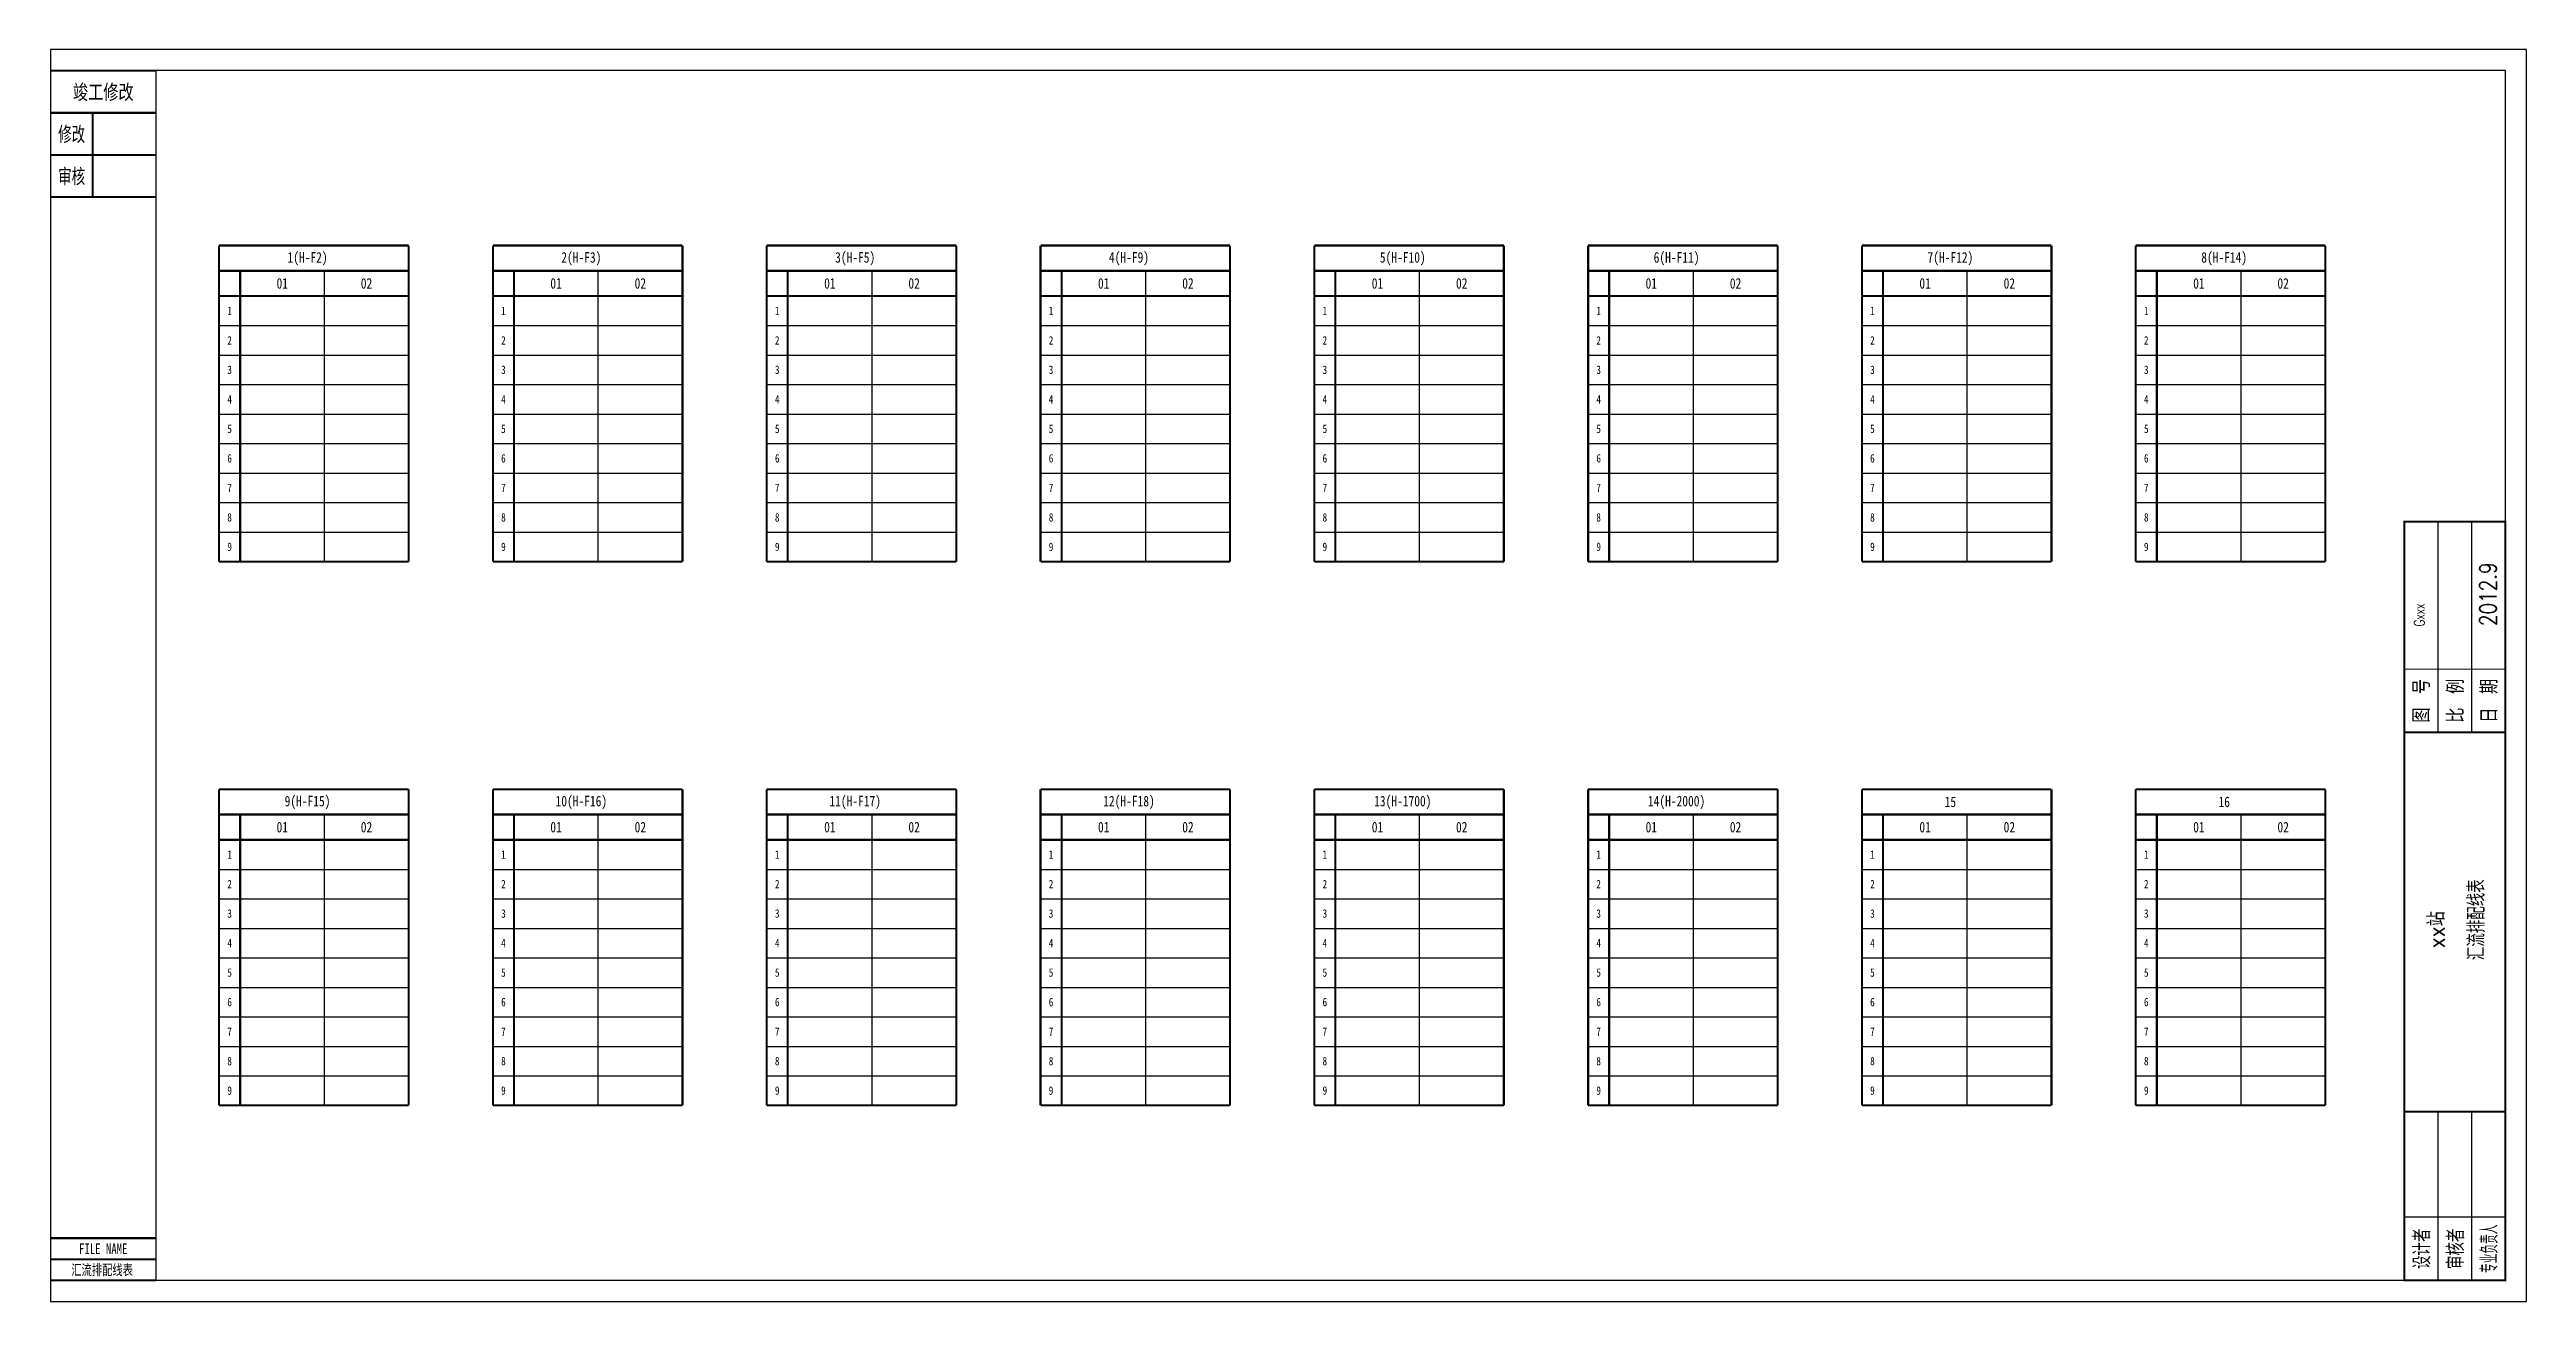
# Model space of a CAD drawing. Header units: millimetres. Extents: x -45 to 543, y -239 to 58.
import ezdxf
from ezdxf.enums import TextEntityAlignment as Align

# ---------------------------------------------------------------- set-up
doc = ezdxf.new("R2010")
doc.units = ezdxf.units.MM
doc.layers.add('DEFINE', color=7, linetype='Continuous')
doc.styles.add('CHINESE', font='txt.shx', dxfattribs={"width": 0.7, "bigfont": 'hztxt.shx'})

msp = doc.modelspace()

# ---------------------------------------------------------------- linework, layer by layer
msp.add_line((537.76, 53.49), (-20, 53.49))
for points in [[(-45, 53.49, 0.5, 0.5, 0), (-20, 53.49, 0.5, 0.5, 0)], [(-45, 43.49, 0.5, 0.5, 0), (-20, 43.49, 0.5, 0.5, 0)], [(-35, 23.49, 0.5, 0.5, 0), (-35, 43.49, 0.5, 0.5, 0)], [(-45, 33.49, 0.5, 0.5, 0), (-20, 33.49, 0.5, 0.5, 0)], [(-45, 23.49, 0.5, 0.5, 0), (-20, 23.49, 0.5, 0.5, 0)], [(0, -63, 0.5, 0.5, 0), (0, 6, 0.5, 0.5, 0)], [(65, -63, 0.5, 0.5, 0), (65, 6, 0.5, 0.5, 0)], [(130, -63, 0.5, 0.5, 0), (130, 6, 0.5, 0.5, 0)], [(195, -63, 0.5, 0.5, 0), (195, 6, 0.5, 0.5, 0)], [(260, -63, 0.5, 0.5, 0), (260, 6, 0.5, 0.5, 0)], [(325, -63, 0.5, 0.5, 0), (325, 6, 0.5, 0.5, 0)], [(390, -63, 0.5, 0.5, 0), (390, 6, 0.5, 0.5, 0)], [(455, -63, 0.5, 0.5, 0), (455, 6, 0.5, 0.5, 0)], [(521.75, -103.51, 0.3, 0.3, 0), (521.75, -53.51, 0.3, 0.3, 0)], [(529.75, -103.51, 0.3, 0.3, 0), (529.75, -53.51, 0.3, 0.3, 0)], [(513.75, -88.51, 0.3, 0.3, 0), (537.75, -88.51, 0.3, 0.3, 0)], [(513.75, -103.51, 0.5, 0.5, 0), (537.75, -103.51, 0.5, 0.5, 0)], [(0, -192, 0.5, 0.5, 0), (0, -123, 0.5, 0.5, 0)], [(65, -192, 0.5, 0.5, 0), (65, -123, 0.5, 0.5, 0)], [(130, -192, 0.5, 0.5, 0), (130, -123, 0.5, 0.5, 0)], [(195, -192, 0.5, 0.5, 0), (195, -123, 0.5, 0.5, 0)], [(260, -192, 0.5, 0.5, 0), (260, -123, 0.5, 0.5, 0)], [(325, -192, 0.5, 0.5, 0), (325, -123, 0.5, 0.5, 0)], [(390, -192, 0.5, 0.5, 0), (390, -123, 0.5, 0.5, 0)], [(455, -192, 0.5, 0.5, 0), (455, -123, 0.5, 0.5, 0)], [(513.75, -193.51, 0.5, 0.5, 0), (537.75, -193.51, 0.5, 0.5, 0)], [(521.75, -233.51, 0.3, 0.3, 0), (521.75, -193.51, 0.3, 0.3, 0)], [(529.75, -233.51, 0.3, 0.3, 0), (529.75, -193.51, 0.3, 0.3, 0)], [(-45, -223.51, 0.5, 0.5, 0), (-20, -223.51, 0.5, 0.5, 0)], [(513.75, -218.51, 0.3, 0.3, 0), (537.75, -218.51, 0.3, 0.3, 0)], [(-45, -228.51, 0.5, 0.5, 0), (-20, -228.51, 0.5, 0.5, 0)], [(-20, -233.51, 0.5, 0.5, 0), (-45, -233.51, 0.5, 0.5, 0)]]:
    msp.add_lwpolyline(points, format="xyseb")
for points in [[(542.76, 58.49), (-45, 58.49)], [(-45, 58.49), (-45, -238.51)], [(-20, 53.49), (-20, -233.51)], [(537.76, -233.51), (537.76, 53.49)], [(537.76, -233.51), (537.76, 53.49)], [(542.76, -238.51), (542.76, 58.49)], [(20, -63), (20, 6)], [(85, -63), (85, 6)], [(150, -63), (150, 6)], [(215, -63), (215, 6)], [(280, -63), (280, 6)], [(345, -63), (345, 6)], [(410, -63), (410, 6)], [(475, -63), (475, 6)], [(-5, -7), (40, -7)], [(60, -7), (105, -7)], [(125, -7), (170, -7)], [(190, -7), (235, -7)], [(255, -7), (300, -7)], [(320, -7), (365, -7)], [(385, -7), (430, -7)], [(450, -7), (495, -7)], [(-5, -14), (40, -14)], [(60, -14), (105, -14)], [(125, -14), (170, -14)], [(190, -14), (235, -14)], [(255, -14), (300, -14)], [(320, -14), (365, -14)], [(385, -14), (430, -14)], [(450, -14), (495, -14)], [(-5, -21), (40, -21)], [(60, -21), (105, -21)], [(125, -21), (170, -21)], [(190, -21), (235, -21)], [(255, -21), (300, -21)], [(320, -21), (365, -21)], [(385, -21), (430, -21)], [(450, -21), (495, -21)], [(-5, -28), (40, -28)], [(60, -28), (105, -28)], [(125, -28), (170, -28)], [(190, -28), (235, -28)], [(255, -28), (300, -28)], [(320, -28), (365, -28)], [(385, -28), (430, -28)], [(450, -28), (495, -28)], [(-5, -35), (40, -35)], [(60, -35), (105, -35)], [(125, -35), (170, -35)], [(190, -35), (235, -35)], [(255, -35), (300, -35)], [(320, -35), (365, -35)], [(385, -35), (430, -35)], [(450, -35), (495, -35)], [(-5, -42), (40, -42)], [(60, -42), (105, -42)], [(125, -42), (170, -42)], [(190, -42), (235, -42)], [(255, -42), (300, -42)], [(320, -42), (365, -42)], [(385, -42), (430, -42)], [(450, -42), (495, -42)], [(-5, -49), (40, -49)], [(60, -49), (105, -49)], [(125, -49), (170, -49)], [(190, -49), (235, -49)], [(255, -49), (300, -49)], [(320, -49), (365, -49)], [(385, -49), (430, -49)], [(450, -49), (495, -49)], [(-5, -56), (40, -56)], [(60, -56), (105, -56)], [(125, -56), (170, -56)], [(190, -56), (235, -56)], [(255, -56), (300, -56)], [(320, -56), (365, -56)], [(385, -56), (430, -56)], [(450, -56), (495, -56)], [(20, -192), (20, -123)], [(85, -192), (85, -123)], [(150, -192), (150, -123)], [(215, -192), (215, -123)], [(280, -192), (280, -123)], [(345, -192), (345, -123)], [(410, -192), (410, -123)], [(475, -192), (475, -123)], [(-5, -136), (40, -136)], [(60, -136), (105, -136)], [(125, -136), (170, -136)], [(190, -136), (235, -136)], [(255, -136), (300, -136)], [(320, -136), (365, -136)], [(385, -136), (430, -136)], [(450, -136), (495, -136)], [(-5, -143), (40, -143)], [(60, -143), (105, -143)], [(125, -143), (170, -143)], [(190, -143), (235, -143)], [(255, -143), (300, -143)], [(320, -143), (365, -143)], [(385, -143), (430, -143)], [(450, -143), (495, -143)], [(-5, -150), (40, -150)], [(60, -150), (105, -150)], [(125, -150), (170, -150)], [(190, -150), (235, -150)], [(255, -150), (300, -150)], [(320, -150), (365, -150)], [(385, -150), (430, -150)], [(450, -150), (495, -150)], [(-5, -157), (40, -157)], [(60, -157), (105, -157)], [(125, -157), (170, -157)], [(190, -157), (235, -157)], [(255, -157), (300, -157)], [(320, -157), (365, -157)], [(385, -157), (430, -157)], [(450, -157), (495, -157)], [(-5, -164), (40, -164)], [(60, -164), (105, -164)], [(125, -164), (170, -164)], [(190, -164), (235, -164)], [(255, -164), (300, -164)], [(320, -164), (365, -164)], [(385, -164), (430, -164)], [(450, -164), (495, -164)], [(-5, -171), (40, -171)], [(60, -171), (105, -171)], [(125, -171), (170, -171)], [(190, -171), (235, -171)], [(255, -171), (300, -171)], [(320, -171), (365, -171)], [(385, -171), (430, -171)], [(450, -171), (495, -171)], [(-5, -178), (40, -178)], [(60, -178), (105, -178)], [(125, -178), (170, -178)], [(190, -178), (235, -178)], [(255, -178), (300, -178)], [(320, -178), (365, -178)], [(385, -178), (430, -178)], [(450, -178), (495, -178)], [(-5, -185), (40, -185)], [(60, -185), (105, -185)], [(125, -185), (170, -185)], [(190, -185), (235, -185)], [(255, -185), (300, -185)], [(320, -185), (365, -185)], [(385, -185), (430, -185)], [(450, -185), (495, -185)], [(537.76, -233.51), (-20, -233.51)], [(-45, -238.51), (542.76, -238.51)]]:
    msp.add_lwpolyline(points)
at = {"const_width": 0.5}
for points in [[(-5, 12), (-5, -63)], [(40, 12), (40, -63)], [(60, 12), (60, -63)], [(105, 12), (105, -63)], [(125, 12), (125, -63)], [(170, 12), (170, -63)], [(190, 12), (190, -63)], [(235, 12), (235, -63)], [(255, 12), (255, -63)], [(300, 12), (300, -63)], [(320, 12), (320, -63)], [(365, 12), (365, -63)], [(385, 12), (385, -63)], [(430, 12), (430, -63)], [(450, 12), (450, -63)], [(495, 12), (495, -63)], [(40, 6), (-5, 6)], [(105, 6), (60, 6)], [(170, 6), (125, 6)], [(235, 6), (190, 6)], [(300, 6), (255, 6)], [(365, 6), (320, 6)], [(430, 6), (385, 6)], [(495, 6), (450, 6)], [(-5, 0), (40, 0)], [(60, 0), (105, 0)], [(125, 0), (170, 0)], [(190, 0), (235, 0)], [(255, 0), (300, 0)], [(320, 0), (365, 0)], [(385, 0), (430, 0)], [(450, 0), (495, 0)], [(-5, -63), (40, -63)], [(60, -63), (105, -63)], [(125, -63), (170, -63)], [(190, -63), (235, -63)], [(255, -63), (300, -63)], [(320, -63), (365, -63)], [(385, -63), (430, -63)], [(450, -63), (495, -63)], [(-5, -117), (-5, -192)], [(40, -117), (40, -192)], [(60, -117), (60, -192)], [(105, -117), (105, -192)], [(125, -117), (125, -192)], [(170, -117), (170, -192)], [(190, -117), (190, -192)], [(235, -117), (235, -192)], [(255, -117), (255, -192)], [(300, -117), (300, -192)], [(320, -117), (320, -192)], [(365, -117), (365, -192)], [(385, -117), (385, -192)], [(430, -117), (430, -192)], [(450, -117), (450, -192)], [(495, -117), (495, -192)], [(40, -123), (-5, -123)], [(105, -123), (60, -123)], [(170, -123), (125, -123)], [(235, -123), (190, -123)], [(300, -123), (255, -123)], [(365, -123), (320, -123)], [(430, -123), (385, -123)], [(495, -123), (450, -123)], [(-5, -129), (40, -129)], [(60, -129), (105, -129)], [(125, -129), (170, -129)], [(190, -129), (235, -129)], [(255, -129), (300, -129)], [(320, -129), (365, -129)], [(385, -129), (430, -129)], [(450, -129), (495, -129)], [(-5, -192), (40, -192)], [(60, -192), (105, -192)], [(125, -192), (170, -192)], [(190, -192), (235, -192)], [(255, -192), (300, -192)], [(320, -192), (365, -192)], [(385, -192), (430, -192)], [(450, -192), (495, -192)]]:
    msp.add_lwpolyline(points, dxfattribs=at)
msp.add_lwpolyline([(537.75, -233.51, 0.5, 0.5, 0), (537.75, -53.51, 0.5, 0.5, 0), (513.75, -53.51, 0.5, 0.5, 0), (513.75, -233.51, 0.5, 0.5, 0)], format="xyseb", close=True)
at = {"layer": 'DEFINE', "const_width": 0.5}
for points in [[(40, 12), (-5, 12)], [(105, 12), (60, 12)], [(170, 12), (125, 12)], [(235, 12), (190, 12)], [(300, 12), (255, 12)], [(365, 12), (320, 12)], [(430, 12), (385, 12)], [(495, 12), (450, 12)], [(40, -117), (-5, -117)], [(105, -117), (60, -117)], [(170, -117), (125, -117)], [(235, -117), (190, -117)], [(300, -117), (255, -117)], [(365, -117), (320, -117)], [(430, -117), (385, -117)], [(495, -117), (450, -117)]]:
    msp.add_lwpolyline(points, dxfattribs=at)

# ---------------------------------------------------------------- texts
at = {"style": 'CHINESE'}
for s, width, p in [('竣工修改', 0.9, (-32.5, 48.49)), ('修改', 0.8, (-40, 38.49)), ('审核', 0.8, (-40, 28.49))]:
    msp.add_text(s, height=4, dxfattribs=dict(at, width=width)).set_placement(p, align=Align.MIDDLE)
for s, height, width, p in [('01', 2.5, 0.8, (10, 3)), ('02', 2.5, 0.8, (30, 3)), ('01', 2.5, 0.8, (75, 3)), ('02', 2.5, 0.8, (95, 3)), ('01', 2.5, 0.8, (140, 3)), ('02', 2.5, 0.8, (160, 3)), ('01', 2.5, 0.8, (205, 3)), ('02', 2.5, 0.8, (225, 3)), ('01', 2.5, 0.8, (270, 3)), ('02', 2.5, 0.8, (290, 3)), ('01', 2.5, 0.8, (335, 3)), ('02', 2.5, 0.8, (355, 3)), ('01', 2.5, 0.8, (400, 3)), ('02', 2.5, 0.8, (420, 3)), ('01', 2.5, 0.8, (465, 3)), ('02', 2.5, 0.8, (485, 3)), ('1', 2, 0.8, (-2.5, -3.5)), ('1', 2, 0.8, (62.5, -3.5)), ('1', 2, 0.8, (127.5, -3.5)), ('1', 2, 0.8, (192.5, -3.5)), ('1', 2, 0.8, (257.5, -3.5)), ('1', 2, 0.8, (322.5, -3.5)), ('1', 2, 0.8, (387.5, -3.5)), ('1', 2, 0.8, (452.5, -3.5)), ('2', 2, 0.8, (-2.5, -10.5)), ('2', 2, 0.8, (62.5, -10.5)), ('2', 2, 0.8, (127.5, -10.5)), ('2', 2, 0.8, (192.5, -10.5)), ('2', 2, 0.8, (257.5, -10.5)), ('2', 2, 0.8, (322.5, -10.5)), ('2', 2, 0.8, (387.5, -10.5)), ('2', 2, 0.8, (452.5, -10.5)), ('3', 2, 0.8, (-2.5, -17.5)), ('3', 2, 0.8, (62.5, -17.5)), ('3', 2, 0.8, (127.5, -17.5)), ('3', 2, 0.8, (192.5, -17.5)), ('3', 2, 0.8, (257.5, -17.5)), ('3', 2, 0.8, (322.5, -17.5)), ('3', 2, 0.8, (387.5, -17.5)), ('3', 2, 0.8, (452.5, -17.5)), ('4', 2, 0.8, (-2.5, -24.5)), ('4', 2, 0.8, (62.5, -24.5)), ('4', 2, 0.8, (127.5, -24.5)), ('4', 2, 0.8, (192.5, -24.5)), ('4', 2, 0.8, (257.5, -24.5)), ('4', 2, 0.8, (322.5, -24.5)), ('4', 2, 0.8, (387.5, -24.5)), ('4', 2, 0.8, (452.5, -24.5)), ('5', 2, 0.8, (-2.5, -31.5)), ('5', 2, 0.8, (62.5, -31.5)), ('5', 2, 0.8, (127.5, -31.5)), ('5', 2, 0.8, (192.5, -31.5)), ('5', 2, 0.8, (257.5, -31.5)), ('5', 2, 0.8, (322.5, -31.5)), ('5', 2, 0.8, (387.5, -31.5)), ('5', 2, 0.8, (452.5, -31.5)), ('6', 2, 0.8, (-2.5, -38.5)), ('6', 2, 0.8, (62.5, -38.5)), ('6', 2, 0.8, (127.5, -38.5)), ('6', 2, 0.8, (192.5, -38.5)), ('6', 2, 0.8, (257.5, -38.5)), ('6', 2, 0.8, (322.5, -38.5)), ('6', 2, 0.8, (387.5, -38.5)), ('6', 2, 0.8, (452.5, -38.5)), ('7', 2, 0.8, (-2.5, -45.5)), ('7', 2, 0.8, (62.5, -45.5)), ('7', 2, 0.8, (127.5, -45.5)), ('7', 2, 0.8, (192.5, -45.5)), ('7', 2, 0.8, (257.5, -45.5)), ('7', 2, 0.8, (322.5, -45.5)), ('7', 2, 0.8, (387.5, -45.5)), ('7', 2, 0.8, (452.5, -45.5)), ('8', 2, 0.8, (-2.5, -52.5)), ('8', 2, 0.8, (62.5, -52.5)), ('8', 2, 0.8, (127.5, -52.5)), ('8', 2, 0.8, (192.5, -52.5)), ('8', 2, 0.8, (257.5, -52.5)), ('8', 2, 0.8, (322.5, -52.5)), ('8', 2, 0.8, (387.5, -52.5)), ('8', 2, 0.8, (452.5, -52.5)), ('9', 2, 0.8, (-2.5, -59.5)), ('9', 2, 0.8, (62.5, -59.5)), ('9', 2, 0.8, (127.5, -59.5)), ('9', 2, 0.8, (192.5, -59.5)), ('9', 2, 0.8, (257.5, -59.5)), ('9', 2, 0.8, (322.5, -59.5)), ('9', 2, 0.8, (387.5, -59.5)), ('9', 2, 0.8, (452.5, -59.5)), ('01', 2.5, 0.8, (10, -126)), ('02', 2.5, 0.8, (30, -126)), ('01', 2.5, 0.8, (75, -126)), ('02', 2.5, 0.8, (95, -126)), ('01', 2.5, 0.8, (140, -126)), ('02', 2.5, 0.8, (160, -126)), ('01', 2.5, 0.8, (205, -126)), ('02', 2.5, 0.8, (225, -126)), ('01', 2.5, 0.8, (270, -126)), ('02', 2.5, 0.8, (290, -126)), ('01', 2.5, 0.8, (335, -126)), ('02', 2.5, 0.8, (355, -126)), ('01', 2.5, 0.8, (400, -126)), ('02', 2.5, 0.8, (420, -126)), ('01', 2.5, 0.8, (465, -126)), ('02', 2.5, 0.8, (485, -126)), ('1', 2, 0.8, (-2.5, -132.5)), ('1', 2, 0.8, (62.5, -132.5)), ('1', 2, 0.8, (127.5, -132.5)), ('1', 2, 0.8, (192.5, -132.5)), ('1', 2, 0.8, (257.5, -132.5)), ('1', 2, 0.8, (322.5, -132.5)), ('1', 2, 0.8, (387.5, -132.5)), ('1', 2, 0.8, (452.5, -132.5)), ('2', 2, 0.8, (-2.5, -139.5)), ('2', 2, 0.8, (62.5, -139.5)), ('2', 2, 0.8, (127.5, -139.5)), ('2', 2, 0.8, (192.5, -139.5)), ('2', 2, 0.8, (257.5, -139.5)), ('2', 2, 0.8, (322.5, -139.5)), ('2', 2, 0.8, (387.5, -139.5)), ('2', 2, 0.8, (452.5, -139.5)), ('3', 2, 0.8, (-2.5, -146.5)), ('3', 2, 0.8, (62.5, -146.5)), ('3', 2, 0.8, (127.5, -146.5)), ('3', 2, 0.8, (192.5, -146.5)), ('3', 2, 0.8, (257.5, -146.5)), ('3', 2, 0.8, (322.5, -146.5)), ('3', 2, 0.8, (387.5, -146.5)), ('3', 2, 0.8, (452.5, -146.5)), ('4', 2, 0.8, (-2.5, -153.5)), ('4', 2, 0.8, (62.5, -153.5)), ('4', 2, 0.8, (127.5, -153.5)), ('4', 2, 0.8, (192.5, -153.5)), ('4', 2, 0.8, (257.5, -153.5)), ('4', 2, 0.8, (322.5, -153.5)), ('4', 2, 0.8, (387.5, -153.5)), ('4', 2, 0.8, (452.5, -153.5)), ('5', 2, 0.8, (-2.5, -160.5)), ('5', 2, 0.8, (62.5, -160.5)), ('5', 2, 0.8, (127.5, -160.5)), ('5', 2, 0.8, (192.5, -160.5)), ('5', 2, 0.8, (257.5, -160.5)), ('5', 2, 0.8, (322.5, -160.5)), ('5', 2, 0.8, (387.5, -160.5)), ('5', 2, 0.8, (452.5, -160.5)), ('6', 2, 0.8, (-2.5, -167.5)), ('6', 2, 0.8, (62.5, -167.5)), ('6', 2, 0.8, (127.5, -167.5)), ('6', 2, 0.8, (192.5, -167.5)), ('6', 2, 0.8, (257.5, -167.5)), ('6', 2, 0.8, (322.5, -167.5)), ('6', 2, 0.8, (387.5, -167.5)), ('6', 2, 0.8, (452.5, -167.5)), ('7', 2, 0.8, (-2.5, -174.5)), ('7', 2, 0.8, (62.5, -174.5)), ('7', 2, 0.8, (127.5, -174.5)), ('7', 2, 0.8, (192.5, -174.5)), ('7', 2, 0.8, (257.5, -174.5)), ('7', 2, 0.8, (322.5, -174.5)), ('7', 2, 0.8, (387.5, -174.5)), ('7', 2, 0.8, (452.5, -174.5)), ('8', 2, 0.8, (-2.5, -181.5)), ('8', 2, 0.8, (62.5, -181.5)), ('8', 2, 0.8, (127.5, -181.5)), ('8', 2, 0.8, (192.5, -181.5)), ('8', 2, 0.8, (257.5, -181.5)), ('8', 2, 0.8, (322.5, -181.5)), ('8', 2, 0.8, (387.5, -181.5)), ('8', 2, 0.8, (452.5, -181.5)), ('9', 2, 0.8, (-2.5, -188.5)), ('9', 2, 0.8, (62.5, -188.5)), ('9', 2, 0.8, (127.5, -188.5)), ('9', 2, 0.8, (192.5, -188.5)), ('9', 2, 0.8, (257.5, -188.5)), ('9', 2, 0.8, (322.5, -188.5)), ('9', 2, 0.8, (387.5, -188.5)), ('9', 2, 0.8, (452.5, -188.5)), ('FILE NAME', 2.5, 0.75, (-32.5, -226.01)), ('汇流排配线表', 2.5, 0.75, (-32.77, -230.96))]:
    msp.add_text(s, height=height, dxfattribs=dict(width=width)).set_placement(p, align=Align.MIDDLE)
at = {"color": 5, "style": 'CHINESE'}
for s, height, width, p in [('2012.9', 4, 0.8, (533.63, -70.73)), ('Gxxx', 2.5, 0.7, (517.32, -75.65)), ('汇流排配线表', 4, 0.8, (530.64, -147.96)), ('xx站', 4, 0.9, (521.15, -150.34))]:
    msp.add_text(s, height=height, rotation=90, dxfattribs=dict(at, width=width)).set_placement(p, align=Align.MIDDLE)
at = {"style": 'CHINESE'}
for s, width, p in [('图 号', 0.9, (517.75, -96.01)), ('比 例', 0.9, (525.75, -96.01)), ('日 期', 0.9, (533.75, -96.01)), ('设计者', 0.8, (517.75, -226.01)), ('审核者', 0.8, (525.75, -226.01)), ('专业负责人', 0.5, (533.75, -226.01))]:
    msp.add_text(s, height=4, rotation=90, dxfattribs=dict(at, width=width)).set_placement(p, align=Align.MIDDLE)
at = {"layer": 'DEFINE', "color": 0, "width": 0.8}
for s, p in [('1(H-F2)', (16, 9)), ('2(H-F3)', (81, 9)), ('3(H-F5)', (146, 9)), ('4(H-F9)', (211, 9)), ('5(H-F10)', (276, 9)), ('6(H-F11)', (341, 9)), ('7(H-F12)', (406, 9)), ('8(H-F14)', (471, 9)), ('9(H-F15)', (16, -120)), ('10(H-F16)', (81, -120)), ('11(H-F17)', (146, -120)), ('12(H-F18)', (211, -120)), ('13(H-1700)', (276, -120)), ('14(H-2000)', (341, -120)), ('15', (406, -120)), ('16', (471, -120))]:
    msp.add_text(s, height=2.5, dxfattribs=at).set_placement(p, align=Align.MIDDLE)

doc.saveas('drawing.dxf')
